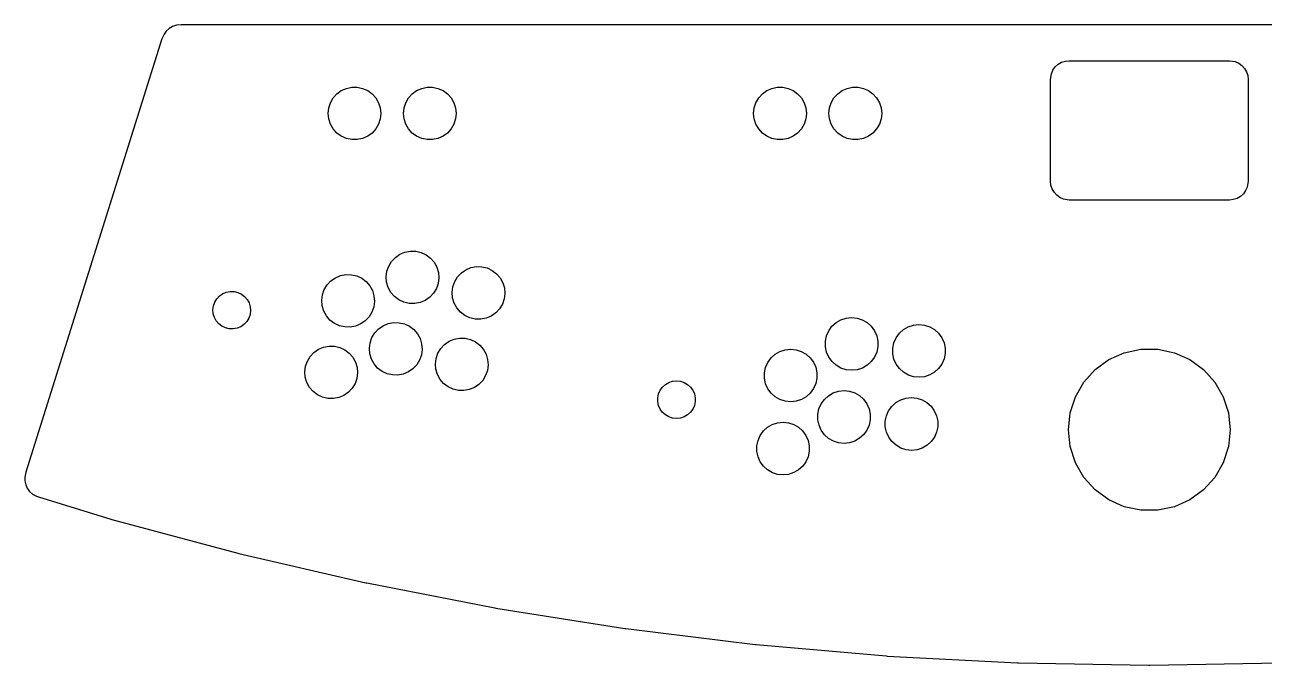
# Model space of a CAD drawing. Header units: metres. Extents: x -612 to 612, y -340 to 1400.
# Drawn here: x -597 to 61, y 10 to 350 of the extents above; entities that cross this region are included whole.
import ezdxf

# ---------------------------------------------------------------- set-up
doc = ezdxf.new("R2010")
doc.units = ezdxf.units.M

msp = doc.modelspace()

# ---------------------------------------------------------------- linework, layer by layer
for p, q in [((-518.753, 349.085), (-520.553, 348.046)), ((-516.775, 349.728), (-518.753, 349.085)), ((-514.184, 350), (-516.775, 349.728)), ((514.16, 350), (-514.184, 350)), ((-524.412, 342.478), (-596.746, 112.467)), ((-523.306, 344.992), (-524.412, 342.478)), ((-522.098, 346.655), (-523.306, 344.992)), ((-520.553, 348.046), (-522.098, 346.655)), ((-48.3779, 329.04), (-46.5674, 330.085)), ((-46.5674, 330.085), (-44.5791, 330.731)), ((-44.5791, 330.731), (-42.5, 330.95)), ((-42.5, 330.95), (42.5, 330.95)), ((42.5, 330.95), (45.5902, 330.461)), ((45.5902, 330.461), (47.5, 329.61)), ((47.5, 329.61), (49.1913, 328.381)), ((-52.5, 320.95), (-52.0106, 324.04)), ((-52.0106, 324.04), (-51.1602, 325.95)), ((-51.1602, 325.95), (-49.9314, 327.641)), ((-49.9314, 327.641), (-48.3779, 329.04)), ((49.1913, 328.381), (50.5902, 326.828)), ((50.5902, 326.828), (51.6355, 325.017)), ((51.6355, 325.017), (52.2815, 323.029)), ((52.2815, 323.029), (52.5, 320.95)), ((-429.143, 315.074), (-426.469, 316.265)), ((-426.469, 316.265), (-423.606, 316.873)), ((-423.606, 316.873), (-420.679, 316.873)), ((-420.679, 316.873), (-417.817, 316.265)), ((-417.817, 316.265), (-415.143, 315.074)), ((-389.143, 315.074), (-386.469, 316.265)), ((-386.469, 316.265), (-383.606, 316.873)), ((-383.606, 316.873), (-380.679, 316.873)), ((-380.679, 316.873), (-377.817, 316.265)), ((-377.817, 316.265), (-375.143, 315.074)), ((-203.151, 315.074), (-200.477, 316.265)), ((-200.477, 316.265), (-197.614, 316.873)), ((-197.614, 316.873), (-194.688, 316.873)), ((-194.688, 316.873), (-191.825, 316.265)), ((-191.825, 316.265), (-189.151, 315.074)), ((-163.151, 315.074), (-160.477, 316.265)), ((-160.477, 316.265), (-157.614, 316.873)), ((-157.614, 316.873), (-154.688, 316.873)), ((-154.688, 316.873), (-151.825, 316.265)), ((-151.825, 316.265), (-149.151, 315.074)), ((-52.5, 266.95), (-52.5, 320.95)), ((52.5, 320.95), (52.5, 266.95)), ((-434.932, 308.644), (-433.469, 311.179)), ((-433.469, 311.179), (-431.511, 313.354)), ((-431.511, 313.354), (-429.143, 315.074)), ((-415.143, 315.074), (-412.775, 313.354)), ((-412.775, 313.354), (-410.817, 311.179)), ((-410.817, 311.179), (-409.353, 308.644)), ((-394.932, 308.644), (-393.469, 311.179)), ((-393.469, 311.179), (-391.511, 313.354)), ((-391.511, 313.354), (-389.143, 315.074)), ((-375.143, 315.074), (-372.775, 313.354)), ((-372.775, 313.354), (-370.817, 311.179)), ((-370.817, 311.179), (-369.353, 308.644)), ((-208.941, 308.644), (-207.477, 311.179)), ((-207.477, 311.179), (-205.519, 313.354)), ((-205.519, 313.354), (-203.151, 315.074)), ((-189.151, 315.074), (-186.783, 313.354)), ((-186.783, 313.354), (-184.825, 311.179)), ((-184.825, 311.179), (-183.361, 308.644)), ((-168.941, 308.644), (-167.477, 311.179)), ((-167.477, 311.179), (-165.519, 313.354)), ((-165.519, 313.354), (-163.151, 315.074)), ((-149.151, 315.074), (-146.783, 313.354)), ((-146.783, 313.354), (-144.825, 311.179)), ((-144.825, 311.179), (-143.361, 308.644)), ((-436.143, 302.95), (-435.837, 305.861)), ((-435.837, 300.039), (-436.143, 302.95)), ((-435.837, 305.861), (-434.932, 308.644)), ((-409.353, 308.644), (-408.449, 305.861)), ((-408.449, 305.861), (-408.143, 302.95)), ((-408.143, 302.95), (-408.449, 300.039)), ((-396.143, 302.95), (-395.837, 305.861)), ((-395.837, 300.039), (-396.143, 302.95)), ((-395.837, 305.861), (-394.932, 308.644)), ((-369.353, 308.644), (-368.449, 305.861)), ((-368.449, 305.861), (-368.143, 302.95)), ((-368.143, 302.95), (-368.449, 300.039)), ((-210.151, 302.95), (-209.845, 305.861)), ((-209.845, 300.039), (-210.151, 302.95)), ((-209.845, 305.861), (-208.941, 308.644)), ((-183.361, 308.644), (-182.457, 305.861)), ((-182.457, 305.861), (-182.151, 302.95)), ((-182.151, 302.95), (-182.457, 300.039)), ((-170.151, 302.95), (-169.845, 305.861)), ((-169.845, 300.039), (-170.151, 302.95)), ((-169.845, 305.861), (-168.941, 308.644)), ((-143.361, 308.644), (-142.457, 305.861)), ((-142.457, 305.861), (-142.151, 302.95)), ((-142.151, 302.95), (-142.457, 300.039)), ((-434.932, 297.256), (-435.837, 300.039)), ((-433.469, 294.721), (-434.932, 297.256)), ((-409.353, 297.256), (-410.817, 294.721)), ((-408.449, 300.039), (-409.353, 297.256)), ((-394.932, 297.256), (-395.837, 300.039)), ((-393.469, 294.721), (-394.932, 297.256)), ((-369.353, 297.256), (-370.817, 294.721)), ((-368.449, 300.039), (-369.353, 297.256)), ((-208.941, 297.256), (-209.845, 300.039)), ((-207.477, 294.721), (-208.941, 297.256)), ((-183.361, 297.256), (-184.825, 294.721)), ((-182.457, 300.039), (-183.361, 297.256)), ((-168.941, 297.256), (-169.845, 300.039)), ((-167.477, 294.721), (-168.941, 297.256)), ((-143.361, 297.256), (-144.825, 294.721)), ((-142.457, 300.039), (-143.361, 297.256)), ((-431.511, 292.546), (-433.469, 294.721)), ((-429.143, 290.826), (-431.511, 292.546)), ((-426.469, 289.635), (-429.143, 290.826)), ((-415.143, 290.826), (-417.817, 289.635)), ((-412.775, 292.546), (-415.143, 290.826)), ((-410.817, 294.721), (-412.775, 292.546)), ((-391.511, 292.546), (-393.469, 294.721)), ((-389.143, 290.826), (-391.511, 292.546)), ((-386.469, 289.635), (-389.143, 290.826)), ((-375.143, 290.826), (-377.817, 289.635)), ((-372.775, 292.546), (-375.143, 290.826)), ((-370.817, 294.721), (-372.775, 292.546)), ((-205.519, 292.546), (-207.477, 294.721)), ((-203.151, 290.826), (-205.519, 292.546)), ((-200.477, 289.635), (-203.151, 290.826)), ((-189.151, 290.826), (-191.825, 289.635)), ((-186.783, 292.546), (-189.151, 290.826)), ((-184.825, 294.721), (-186.783, 292.546)), ((-165.519, 292.546), (-167.477, 294.721)), ((-163.151, 290.826), (-165.519, 292.546)), ((-160.477, 289.635), (-163.151, 290.826)), ((-149.151, 290.826), (-151.825, 289.635)), ((-146.783, 292.546), (-149.151, 290.826)), ((-144.825, 294.721), (-146.783, 292.546)), ((-423.606, 289.027), (-426.469, 289.635)), ((-420.679, 289.027), (-423.606, 289.027)), ((-417.817, 289.635), (-420.679, 289.027)), ((-383.606, 289.027), (-386.469, 289.635)), ((-380.679, 289.027), (-383.606, 289.027)), ((-377.817, 289.635), (-380.679, 289.027)), ((-197.614, 289.027), (-200.477, 289.635)), ((-194.688, 289.027), (-197.614, 289.027)), ((-191.825, 289.635), (-194.688, 289.027)), ((-157.614, 289.027), (-160.477, 289.635)), ((-154.688, 289.027), (-157.614, 289.027)), ((-151.825, 289.635), (-154.688, 289.027)), ((-52.2815, 264.871), (-52.5, 266.95)), ((-51.6355, 262.883), (-52.2815, 264.871)), ((52.0106, 263.86), (51.1602, 261.95)), ((52.5, 266.95), (52.0106, 263.86)), ((-50.5902, 261.072), (-51.6355, 262.883)), ((-49.1913, 259.519), (-50.5902, 261.072)), ((-47.5, 258.29), (-49.1913, 259.519)), ((-45.5902, 257.439), (-47.5, 258.29)), ((-42.5, 256.95), (-45.5902, 257.439)), ((42.5, 256.95), (-42.5, 256.95)), ((44.5791, 257.169), (42.5, 256.95)), ((46.5674, 257.815), (44.5791, 257.169)), ((48.3779, 258.86), (46.5674, 257.815)), ((49.9314, 260.259), (48.3779, 258.86)), ((51.1602, 261.95), (49.9314, 260.259)), ((-403.971, 221.899), (-402.452, 224.401)), ((-402.452, 224.401), (-400.447, 226.532)), ((-400.447, 226.532), (-398.042, 228.2)), ((-398.042, 228.2), (-395.342, 229.332)), ((-395.342, 229.332), (-392.467, 229.877)), ((-392.467, 229.877), (-389.541, 229.813)), ((-389.541, 229.813), (-386.692, 229.142)), ((-386.692, 229.142), (-384.045, 227.893)), ((-384.045, 227.893), (-381.715, 226.122)), ((-381.715, 226.122), (-379.805, 223.904)), ((-379.805, 223.904), (-378.398, 221.338)), ((-429.616, 216.858), (-426.74, 217.404)), ((-426.74, 217.404), (-423.814, 217.34)), ((-423.814, 217.34), (-420.965, 216.669)), ((-405.306, 216.232), (-404.936, 219.136)), ((-404.936, 219.136), (-403.971, 221.899)), ((-378.398, 221.338), (-377.554, 218.535)), ((-377.554, 218.535), (-377.312, 215.619)), ((-367.411, 216.146), (-365.406, 218.277)), ((-365.406, 218.277), (-363.001, 219.945)), ((-363.001, 219.945), (-360.302, 221.077)), ((-360.302, 221.077), (-357.426, 221.623)), ((-357.426, 221.623), (-354.5, 221.559)), ((-354.5, 221.559), (-351.651, 220.887)), ((-351.651, 220.887), (-349.004, 219.639)), ((-349.004, 219.639), (-346.675, 217.867)), ((-346.675, 217.867), (-344.764, 215.649)), ((-438.244, 209.425), (-436.725, 211.927)), ((-436.725, 211.927), (-434.72, 214.059)), ((-434.72, 214.059), (-432.315, 215.727)), ((-432.315, 215.727), (-429.616, 216.858)), ((-420.965, 216.669), (-418.318, 215.42)), ((-418.318, 215.42), (-415.989, 213.648)), ((-415.989, 213.648), (-414.078, 211.431)), ((-414.078, 211.431), (-412.671, 208.865)), ((-405.064, 213.316), (-405.306, 216.232)), ((-404.22, 210.513), (-405.064, 213.316)), ((-377.682, 212.715), (-378.647, 209.952)), ((-377.312, 215.619), (-377.682, 212.715)), ((-370.265, 207.977), (-369.895, 210.881)), ((-369.895, 210.881), (-368.93, 213.644)), ((-368.93, 213.644), (-367.411, 216.146)), ((-344.764, 215.649), (-343.357, 213.083)), ((-343.357, 213.083), (-342.514, 210.281)), ((-496.411, 202.754), (-495.326, 204.541)), ((-495.326, 204.541), (-493.894, 206.063)), ((-493.894, 206.063), (-492.176, 207.255)), ((-492.176, 207.255), (-490.248, 208.063)), ((-490.248, 208.063), (-488.194, 208.453)), ((-488.194, 208.453), (-486.104, 208.407)), ((-486.104, 208.407), (-484.069, 207.928)), ((-484.069, 207.928), (-482.178, 207.036)), ((-482.178, 207.036), (-480.514, 205.77)), ((-480.514, 205.77), (-479.15, 204.186)), ((-479.15, 204.186), (-478.145, 202.353)), ((-439.579, 203.759), (-439.209, 206.662)), ((-439.209, 206.662), (-438.244, 209.425)), ((-412.671, 208.865), (-411.828, 206.062)), ((-411.828, 206.062), (-411.586, 203.145)), ((-402.813, 207.947), (-404.22, 210.513)), ((-400.903, 205.729), (-402.813, 207.947)), ((-398.573, 203.957), (-400.903, 205.729)), ((-382.171, 205.319), (-384.576, 203.651)), ((-380.166, 207.45), (-382.171, 205.319)), ((-378.647, 209.952), (-380.166, 207.45)), ((-370.023, 205.061), (-370.265, 207.977)), ((-369.18, 202.258), (-370.023, 205.061)), ((-342.641, 204.46), (-343.606, 201.697)), ((-342.272, 207.364), (-342.641, 204.46)), ((-342.514, 210.281), (-342.272, 207.364)), ((-497.365, 198.706), (-497.101, 200.78)), ((-497.192, 196.623), (-497.365, 198.706)), ((-497.101, 200.78), (-496.411, 202.754)), ((-478.145, 202.353), (-477.542, 200.351)), ((-477.369, 198.268), (-477.633, 196.194)), ((-477.542, 200.351), (-477.369, 198.268)), ((-439.337, 200.842), (-439.579, 203.759)), ((-438.494, 198.039), (-439.337, 200.842)), ((-437.086, 195.473), (-438.494, 198.039)), ((-411.955, 200.242), (-412.921, 197.479)), ((-411.586, 203.145), (-411.955, 200.242)), ((-395.926, 202.709), (-398.573, 203.957)), ((-393.077, 202.038), (-395.926, 202.709)), ((-390.151, 201.973), (-393.077, 202.038)), ((-387.276, 202.519), (-390.151, 201.973)), ((-384.576, 203.651), (-387.276, 202.519)), ((-367.772, 199.692), (-369.18, 202.258)), ((-365.862, 197.474), (-367.772, 199.692)), ((-345.125, 199.195), (-347.131, 197.064)), ((-343.606, 201.697), (-345.125, 199.195)), ((-496.589, 194.621), (-497.192, 196.623)), ((-495.584, 192.788), (-496.589, 194.621)), ((-494.22, 191.204), (-495.584, 192.788)), ((-492.556, 189.938), (-494.22, 191.204)), ((-480.84, 190.911), (-482.558, 189.719)), ((-479.408, 192.433), (-480.84, 190.911)), ((-478.323, 194.22), (-479.408, 192.433)), ((-477.633, 196.194), (-478.323, 194.22)), ((-435.176, 193.256), (-437.086, 195.473)), ((-432.846, 191.484), (-435.176, 193.256)), ((-430.199, 190.235), (-432.846, 191.484)), ((-418.85, 191.177), (-421.549, 190.046)), ((-416.445, 192.845), (-418.85, 191.177)), ((-414.439, 194.977), (-416.445, 192.845)), ((-412.921, 197.479), (-414.439, 194.977)), ((-406.984, 190.239), (-404.285, 191.371)), ((-404.285, 191.371), (-401.41, 191.917)), ((-401.41, 191.917), (-398.483, 191.852)), ((-398.483, 191.852), (-395.635, 191.181)), ((-395.635, 191.181), (-392.988, 189.933)), ((-363.532, 195.703), (-365.862, 197.474)), ((-360.885, 194.454), (-363.532, 195.703)), ((-358.036, 193.783), (-360.885, 194.454)), ((-355.11, 193.719), (-358.036, 193.783)), ((-352.235, 194.264), (-355.11, 193.719)), ((-349.536, 195.396), (-352.235, 194.264)), ((-347.131, 197.064), (-349.536, 195.396)), ((-168.54, 189.915), (-166.368, 191.878)), ((-166.368, 191.878), (-163.836, 193.346)), ((-163.836, 193.346), (-161.054, 194.256)), ((-161.054, 194.256), (-158.144, 194.567)), ((-158.144, 194.567), (-155.233, 194.267)), ((-155.233, 194.267), (-152.448, 193.367)), ((-152.448, 193.367), (-149.91, 191.909)), ((-149.91, 191.909), (-147.732, 189.955)), ((-490.665, 189.046), (-492.556, 189.938)), ((-488.63, 188.567), (-490.665, 189.046)), ((-486.54, 188.521), (-488.63, 188.567)), ((-484.486, 188.911), (-486.54, 188.521)), ((-482.558, 189.719), (-484.486, 188.911)), ((-427.351, 189.564), (-430.199, 190.235)), ((-424.424, 189.5), (-427.351, 189.564)), ((-421.549, 190.046), (-424.424, 189.5)), ((-412.913, 183.938), (-411.395, 186.44)), ((-411.395, 186.44), (-409.389, 188.571)), ((-409.389, 188.571), (-406.984, 190.239)), ((-392.988, 189.933), (-390.658, 188.161)), ((-390.658, 188.161), (-388.748, 185.943)), ((-388.748, 185.943), (-387.34, 183.377)), ((-172.044, 182.004), (-171.441, 184.868)), ((-171.441, 184.868), (-170.255, 187.544)), ((-170.255, 187.544), (-168.54, 189.915)), ((-147.732, 189.955), (-146.007, 187.59)), ((-146.007, 187.59), (-144.811, 184.918)), ((-144.811, 184.918), (-144.197, 182.057)), ((-134.446, 183.849), (-132.73, 186.22)), ((-132.73, 186.22), (-130.558, 188.182)), ((-130.558, 188.182), (-128.026, 189.651)), ((-128.026, 189.651), (-125.245, 190.56)), ((-125.245, 190.56), (-122.334, 190.872)), ((-122.334, 190.872), (-119.423, 190.571)), ((-119.423, 190.571), (-116.638, 189.672)), ((-116.638, 189.672), (-114.1, 188.214)), ((-114.1, 188.214), (-111.922, 186.259)), ((-111.922, 186.259), (-110.197, 183.895)), ((-443.663, 176.098), (-441.258, 177.766)), ((-441.258, 177.766), (-438.558, 178.898)), ((-438.558, 178.898), (-435.683, 179.443)), ((-435.683, 179.443), (-432.757, 179.379)), ((-432.757, 179.379), (-429.908, 178.708)), ((-429.908, 178.708), (-427.261, 177.459)), ((-414.248, 178.271), (-413.879, 181.175)), ((-414.006, 175.355), (-414.248, 178.271)), ((-413.879, 181.175), (-412.913, 183.938)), ((-387.34, 183.377), (-386.497, 180.574)), ((-386.497, 180.574), (-386.255, 177.658)), ((-377.873, 175.683), (-376.354, 178.185)), ((-376.354, 178.185), (-374.348, 180.317)), ((-374.348, 180.317), (-371.944, 181.985)), ((-371.944, 181.985), (-369.244, 183.116)), ((-369.244, 183.116), (-366.369, 183.662)), ((-366.369, 183.662), (-363.443, 183.598)), ((-363.443, 183.598), (-360.594, 182.927)), ((-360.594, 182.927), (-357.947, 181.678)), ((-357.947, 181.678), (-355.617, 179.906)), ((-355.617, 179.906), (-353.707, 177.689)), ((-193.446, 177.492), (-190.536, 177.803)), ((-190.536, 177.803), (-187.625, 177.503)), ((-172.038, 179.077), (-172.044, 182.004)), ((-171.424, 176.216), (-172.038, 179.077)), ((-144.192, 179.13), (-144.795, 176.266)), ((-144.197, 182.057), (-144.192, 179.13)), ((-136.234, 178.309), (-135.631, 181.173)), ((-136.228, 175.382), (-136.234, 178.309)), ((-135.631, 181.173), (-134.446, 183.849)), ((-110.197, 183.895), (-109.001, 181.223)), ((-109.001, 181.223), (-108.387, 178.362)), ((-108.387, 178.362), (-108.382, 175.435)), ((-13.2877, 175.895), (-4.4947, 177.764)), ((-4.4947, 177.764), (4.4947, 177.764)), ((4.4947, 177.764), (13.2877, 175.895)), ((-448.152, 168.701), (-447.187, 171.464)), ((-447.187, 171.464), (-445.668, 173.966)), ((-445.668, 173.966), (-443.663, 176.098)), ((-427.261, 177.459), (-424.931, 175.687)), ((-424.931, 175.687), (-423.021, 173.47)), ((-423.021, 173.47), (-421.614, 170.904)), ((-413.163, 172.552), (-414.006, 175.355)), ((-411.756, 169.986), (-413.163, 172.552)), ((-387.59, 171.991), (-389.109, 169.489)), ((-386.625, 174.754), (-387.59, 171.991)), ((-386.255, 177.658), (-386.625, 174.754)), ((-379.208, 170.017), (-378.838, 172.92)), ((-378.838, 172.92), (-377.873, 175.683)), ((-353.707, 177.689), (-352.3, 175.122)), ((-352.3, 175.122), (-351.456, 172.32)), ((-351.456, 172.32), (-351.214, 169.403)), ((-202.647, 170.78), (-200.931, 173.151)), ((-200.931, 173.151), (-198.76, 175.114)), ((-198.76, 175.114), (-196.228, 176.582)), ((-196.228, 176.582), (-193.446, 177.492)), ((-187.625, 177.503), (-184.84, 176.604)), ((-184.84, 176.604), (-182.302, 175.145)), ((-182.302, 175.145), (-180.123, 173.191)), ((-180.123, 173.191), (-178.399, 170.826)), ((-170.229, 173.544), (-171.424, 176.216)), ((-168.504, 171.18), (-170.229, 173.544)), ((-166.325, 169.225), (-168.504, 171.18)), ((-147.696, 171.219), (-149.867, 169.256)), ((-145.98, 173.59), (-147.696, 171.219)), ((-144.795, 176.266), (-145.98, 173.59)), ((-135.615, 172.52), (-136.228, 175.382)), ((-134.419, 169.849), (-135.615, 172.52)), ((-108.985, 172.571), (-110.17, 169.895)), ((-108.382, 175.435), (-108.985, 172.571)), ((-28.7726, 166.955), (-21.5, 172.239)), ((-21.5, 172.239), (-13.2877, 175.895)), ((13.2877, 175.895), (21.5, 172.239)), ((21.5, 172.239), (28.7726, 166.955)), ((-448.522, 165.798), (-448.152, 168.701)), ((-448.28, 162.881), (-448.522, 165.798)), ((-421.614, 170.904), (-420.771, 168.101)), ((-420.528, 165.184), (-420.898, 162.281)), ((-420.771, 168.101), (-420.528, 165.184)), ((-409.845, 167.768), (-411.756, 169.986)), ((-407.516, 165.997), (-409.845, 167.768)), ((-404.869, 164.748), (-407.516, 165.997)), ((-402.02, 164.077), (-404.869, 164.748)), ((-393.519, 165.69), (-396.218, 164.558)), ((-391.114, 167.358), (-393.519, 165.69)), ((-389.109, 169.489), (-391.114, 167.358)), ((-378.965, 167.1), (-379.208, 170.017)), ((-378.122, 164.297), (-378.965, 167.1)), ((-351.584, 166.5), (-352.549, 163.736)), ((-351.214, 169.403), (-351.584, 166.5)), ((-204.436, 165.24), (-203.833, 168.104)), ((-204.43, 162.314), (-204.436, 165.24)), ((-203.833, 168.104), (-202.647, 170.78)), ((-178.399, 170.826), (-177.203, 168.155)), ((-177.203, 168.155), (-176.589, 165.293)), ((-176.589, 165.293), (-176.584, 162.366)), ((-163.788, 167.767), (-166.325, 169.225)), ((-161.003, 166.867), (-163.788, 167.767)), ((-158.091, 166.567), (-161.003, 166.867)), ((-155.181, 166.878), (-158.091, 166.567)), ((-152.399, 167.788), (-155.181, 166.878)), ((-149.867, 169.256), (-152.399, 167.788)), ((-132.694, 167.484), (-134.419, 169.849)), ((-130.515, 165.53), (-132.694, 167.484)), ((-127.978, 164.071), (-130.515, 165.53)), ((-114.058, 165.561), (-116.589, 164.093)), ((-111.886, 167.524), (-114.058, 165.561)), ((-110.17, 169.895), (-111.886, 167.524)), ((-34.7877, 160.275), (-28.7726, 166.955)), ((28.7726, 166.955), (34.7877, 160.275)), ((-447.436, 160.079), (-448.28, 162.881)), ((-446.029, 157.512), (-447.436, 160.079)), ((-421.863, 159.518), (-423.382, 157.016)), ((-420.898, 162.281), (-421.863, 159.518)), ((-399.094, 164.013), (-402.02, 164.077)), ((-396.218, 164.558), (-399.094, 164.013)), ((-376.715, 161.731), (-378.122, 164.297)), ((-374.805, 159.514), (-376.715, 161.731)), ((-372.475, 157.742), (-374.805, 159.514)), ((-356.073, 159.103), (-358.478, 157.435)), ((-354.068, 161.234), (-356.073, 159.103)), ((-352.549, 163.736), (-354.068, 161.234)), ((-258.592, 157.637), (-257.041, 159.039)), ((-257.041, 159.039), (-255.233, 160.088)), ((-255.233, 160.088), (-253.246, 160.737)), ((-253.246, 160.737), (-251.167, 160.96)), ((-251.167, 160.96), (-249.088, 160.745)), ((-249.088, 160.745), (-247.098, 160.103)), ((-247.098, 160.103), (-245.286, 159.061)), ((-245.286, 159.061), (-243.729, 157.665)), ((-203.816, 159.452), (-204.43, 162.314)), ((-202.621, 156.78), (-203.816, 159.452)), ((-177.187, 159.502), (-178.372, 156.826)), ((-176.584, 162.366), (-177.187, 159.502)), ((-125.193, 163.172), (-127.978, 164.071)), ((-122.281, 162.872), (-125.193, 163.172)), ((-119.371, 163.183), (-122.281, 162.872)), ((-116.589, 164.093), (-119.371, 163.183)), ((-39.2825, 152.49), (-34.7877, 160.275)), ((34.7877, 160.275), (39.2825, 152.49)), ((-444.119, 155.295), (-446.029, 157.512)), ((-441.789, 153.523), (-444.119, 155.295)), ((-439.142, 152.274), (-441.789, 153.523)), ((-436.293, 151.603), (-439.142, 152.274)), ((-433.367, 151.539), (-436.293, 151.603)), ((-430.492, 152.085), (-433.367, 151.539)), ((-427.793, 153.216), (-430.492, 152.085)), ((-425.388, 154.884), (-427.793, 153.216)), ((-423.382, 157.016), (-425.388, 154.884)), ((-369.828, 156.493), (-372.475, 157.742)), ((-366.979, 155.822), (-369.828, 156.493)), ((-364.053, 155.758), (-366.979, 155.822)), ((-361.178, 156.303), (-364.053, 155.758)), ((-358.478, 157.435), (-361.178, 156.303)), ((-261.095, 151.986), (-260.665, 154.032)), ((-261.091, 149.896), (-261.095, 151.986)), ((-260.665, 154.032), (-259.818, 155.943)), ((-259.818, 155.943), (-258.592, 157.637)), ((-243.729, 157.665), (-242.497, 155.976)), ((-242.497, 155.976), (-241.644, 154.068)), ((-241.644, 154.068), (-241.205, 152.024)), ((-241.205, 152.024), (-241.201, 149.933)), ((-200.896, 154.416), (-202.621, 156.78)), ((-198.717, 152.462), (-200.896, 154.416)), ((-196.18, 151.003), (-198.717, 152.462)), ((-182.259, 152.493), (-184.791, 151.025)), ((-180.088, 154.455), (-182.259, 152.493)), ((-178.372, 156.826), (-180.088, 154.455)), ((-172.543, 151.121), (-170.371, 153.084)), ((-170.371, 153.084), (-167.839, 154.552)), ((-167.839, 154.552), (-165.058, 155.462)), ((-165.058, 155.462), (-162.147, 155.773)), ((-162.147, 155.773), (-159.236, 155.473)), ((-159.236, 155.473), (-156.451, 154.573)), ((-156.451, 154.573), (-153.913, 153.115)), ((-153.913, 153.115), (-151.735, 151.161)), ((-132.03, 150.857), (-129.248, 151.766)), ((-129.248, 151.766), (-126.338, 152.078)), ((-126.338, 152.078), (-123.426, 151.777)), ((-123.426, 151.777), (-120.641, 150.878)), ((-42.0603, 143.94), (-39.2825, 152.49)), ((39.2825, 152.49), (42.0603, 143.94)), ((-260.653, 147.852), (-261.091, 149.896)), ((-259.799, 145.943), (-260.653, 147.852)), ((-258.567, 144.254), (-259.799, 145.943)), ((-242.479, 145.976), (-243.704, 144.283)), ((-241.632, 147.888), (-242.479, 145.976)), ((-241.201, 149.933), (-241.632, 147.888)), ((-193.394, 150.104), (-196.18, 151.003)), ((-190.483, 149.803), (-193.394, 150.104)), ((-187.573, 150.115), (-190.483, 149.803)), ((-184.791, 151.025), (-187.573, 150.115)), ((-176.047, 143.21), (-175.444, 146.074)), ((-175.444, 146.074), (-174.259, 148.75)), ((-174.259, 148.75), (-172.543, 151.121)), ((-151.735, 151.161), (-150.01, 148.796)), ((-150.01, 148.796), (-148.814, 146.124)), ((-148.814, 146.124), (-148.2, 143.263)), ((-139.634, 142.379), (-138.449, 145.055)), ((-138.449, 145.055), (-136.733, 147.426)), ((-136.733, 147.426), (-134.562, 149.388)), ((-134.562, 149.388), (-132.03, 150.857)), ((-120.641, 150.878), (-118.104, 149.42)), ((-118.104, 149.42), (-115.925, 147.465)), ((-115.925, 147.465), (-114.2, 145.101)), ((-114.2, 145.101), (-113.005, 142.429)), ((-257.011, 142.858), (-258.567, 144.254)), ((-255.198, 141.817), (-257.011, 142.858)), ((-253.209, 141.174), (-255.198, 141.817)), ((-251.129, 140.96), (-253.209, 141.174)), ((-249.051, 141.182), (-251.129, 140.96)), ((-247.064, 141.832), (-249.051, 141.182)), ((-245.255, 142.881), (-247.064, 141.832)), ((-243.704, 144.283), (-245.255, 142.881)), ((-200.231, 137.788), (-197.449, 138.698)), ((-197.449, 138.698), (-194.539, 139.009)), ((-194.539, 139.009), (-191.628, 138.709)), ((-191.628, 138.709), (-188.843, 137.81)), ((-176.041, 140.283), (-176.047, 143.21)), ((-175.428, 137.422), (-176.041, 140.283)), ((-148.195, 140.336), (-148.798, 137.472)), ((-148.2, 143.263), (-148.195, 140.336)), ((-140.237, 139.515), (-139.634, 142.379)), ((-140.232, 136.588), (-140.237, 139.515)), ((-113.005, 142.429), (-112.391, 139.568)), ((-112.391, 139.568), (-112.385, 136.641)), ((-43, 135), (-42.0603, 143.94)), ((42.0603, 143.94), (43, 135)), ((-207.836, 129.31), (-206.65, 131.986)), ((-206.65, 131.986), (-204.935, 134.357)), ((-204.935, 134.357), (-202.763, 136.32)), ((-202.763, 136.32), (-200.231, 137.788)), ((-188.843, 137.81), (-186.305, 136.351)), ((-186.305, 136.351), (-184.126, 134.397)), ((-184.126, 134.397), (-182.402, 132.032)), ((-182.402, 132.032), (-181.206, 129.361)), ((-174.232, 134.75), (-175.428, 137.422)), ((-172.507, 132.386), (-174.232, 134.75)), ((-170.328, 130.431), (-172.507, 132.386)), ((-151.699, 132.425), (-153.871, 130.462)), ((-149.983, 134.796), (-151.699, 132.425)), ((-148.798, 137.472), (-149.983, 134.796)), ((-139.618, 133.726), (-140.232, 136.588)), ((-138.422, 131.055), (-139.618, 133.726)), ((-112.988, 133.777), (-114.174, 131.101)), ((-112.385, 136.641), (-112.988, 133.777)), ((-42.0603, 126.06), (-43, 135)), ((43, 135), (42.0603, 126.06)), ((-208.439, 126.446), (-207.836, 129.31)), ((-208.433, 123.52), (-208.439, 126.446)), ((-181.206, 129.361), (-180.592, 126.499)), ((-180.592, 126.499), (-180.587, 123.572)), ((-167.791, 128.973), (-170.328, 130.431)), ((-165.006, 128.073), (-167.791, 128.973)), ((-162.094, 127.773), (-165.006, 128.073)), ((-159.184, 128.084), (-162.094, 127.773)), ((-156.402, 128.994), (-159.184, 128.084)), ((-153.871, 130.462), (-156.402, 128.994)), ((-136.697, 128.69), (-138.422, 131.055)), ((-134.519, 126.736), (-136.697, 128.69)), ((-131.981, 125.277), (-134.519, 126.736)), ((-129.196, 124.378), (-131.981, 125.277)), ((-120.593, 125.299), (-123.374, 124.389)), ((-118.061, 126.767), (-120.593, 125.299)), ((-115.889, 128.73), (-118.061, 126.767)), ((-114.174, 131.101), (-115.889, 128.73)), ((-39.2825, 117.51), (-42.0603, 126.06)), ((42.0603, 126.06), (39.2825, 117.51)), ((-207.819, 120.658), (-208.433, 123.52)), ((-206.624, 117.986), (-207.819, 120.658)), ((-181.19, 120.708), (-182.375, 118.032)), ((-180.587, 123.572), (-181.19, 120.708)), ((-126.285, 124.078), (-129.196, 124.378)), ((-123.374, 124.389), (-126.285, 124.078)), ((-596.746, 112.467), (-597.264, 109.913)), ((-204.899, 115.622), (-206.624, 117.986)), ((-202.72, 113.668), (-204.899, 115.622)), ((-200.183, 112.209), (-202.72, 113.668)), ((-197.398, 111.31), (-200.183, 112.209)), ((-188.794, 112.231), (-191.576, 111.321)), ((-186.262, 113.699), (-188.794, 112.231)), ((-184.091, 115.661), (-186.262, 113.699)), ((-182.375, 118.032), (-184.091, 115.661)), ((-34.7877, 109.725), (-39.2825, 117.51)), ((39.2825, 117.51), (34.7877, 109.725)), ((-597.264, 109.913), (-597.244, 107.834)), ((-597.244, 107.834), (-596.793, 105.805)), ((-596.793, 105.805), (-595.929, 103.913)), ((-194.486, 111.009), (-197.398, 111.31)), ((-191.576, 111.321), (-194.486, 111.009)), ((-28.7726, 103.045), (-34.7877, 109.725)), ((34.7877, 109.725), (28.7726, 103.045)), ((-595.929, 103.913), (-594.692, 102.243)), ((-594.692, 102.243), (-593.133, 100.867)), ((-593.133, 100.867), (-591.111, 99.7242)), ((-591.111, 99.7242), (-590.019, 99.3218)), ((-590.019, 99.3218), (-551.525, 87.553)), ((-21.5, 97.7609), (-28.7726, 103.045)), ((28.7726, 103.045), (21.5, 97.7609)), ((-13.2877, 94.1046), (-21.5, 97.7609)), ((-4.4947, 92.2356), (-13.2877, 94.1046)), ((4.4947, 92.2356), (-4.4947, 92.2356)), ((13.2877, 94.1046), (4.4947, 92.2356)), ((21.5, 97.7609), (13.2877, 94.1046)), ((-551.525, 87.553), (-551.022, 87.4089)), ((-551.022, 87.4089), (-484.097, 69.4764)), ((-484.097, 69.4764), (-483.588, 69.3496)), ((-483.588, 69.3496), (-416.078, 53.7637)), ((-416.078, 53.7637), (-415.566, 53.6548)), ((-415.566, 53.6548), (-347.553, 40.4344)), ((-347.553, 40.4344), (-347.037, 40.3435)), ((-347.037, 40.3435), (-278.606, 29.5049)), ((-278.606, 29.5049), (-278.086, 29.4319)), ((-278.086, 29.4319), (-209.317, 20.9881)), ((-209.317, 20.9881), (-208.796, 20.9334)), ((-208.796, 20.9334), (-139.774, 14.8947)), ((-139.774, 14.8947), (-139.252, 14.8582)), ((-139.252, 14.8582), (-70.0601, 11.232)), ((-70.0601, 11.232), (-69.5371, 11.2138)), ((-69.5371, 11.2138), (-0.2619, 10.0046)), ((-0.2619, 10.0046), (0.2619, 10.0046)), ((0.2619, 10.0046), (69.5371, 11.2138))]:
    msp.add_line(p, q)

doc.saveas('drawing.dxf')
